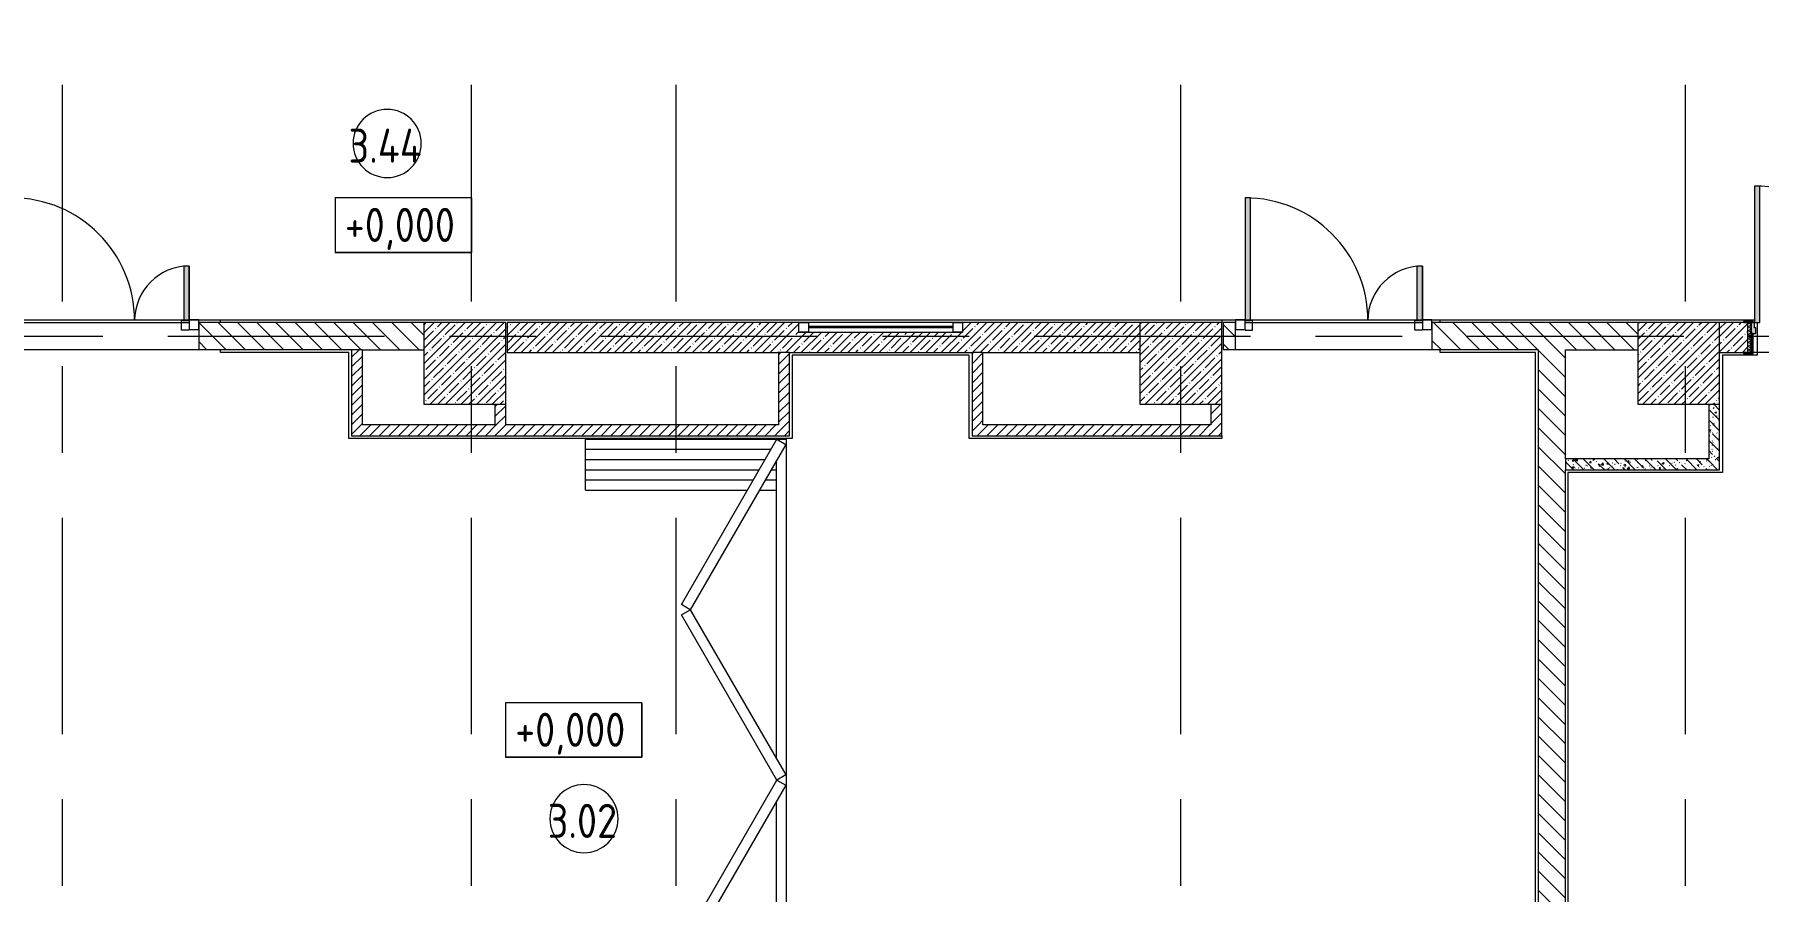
# Model space of a CAD drawing. Header units: millimetres. Extents: x 2623 to 211276, y -8553 to 29000.
# Drawn here: x 37124 to 49763, y 3727 to 10012 of the extents above; entities that cross this region are included whole.
import ezdxf

# ---------------------------------------------------------------- set-up
doc = ezdxf.new("R2010")
doc.units = ezdxf.units.MM
doc.linetypes.add('Осевая', pattern=[3175, 635, -476.25, 1587.5, -476.25])
for name, color, linetype, lineweight in [('A-AREA-IDEN', 7, 'Continuous', 9), ('A-GLAZ', 7, 'Continuous', 9), ('A-GLAZ-CWMG', 7, 'Continuous', 9), ('A-WALL-1', 7, 'Continuous', 13), ('G-ANNO-DIMS', 7, 'Continuous', 9), ('I-WALL', 7, 'Continuous', 9), ('S-COLS', 7, 'Continuous', 9), ('Оси-2', 7, 'Осевая', 9)]:
    doc.layers.add(name, color=color, linetype=linetype, lineweight=lineweight)
for name, color, linetype, lineweight, true_color in [('A-DETL-GENF-5', 7, 'Continuous', 9, 0xaaaaaa), ('A-DOOR-1', 7, 'Continuous', 9, 0xaaaaaa), ('A-DOOR-2', 7, 'Continuous', 9, 0xe2e2e2), ('A-DOOR-FRAM-1', 7, 'Continuous', 9, 0xe2e2e2), ('A-DOOR-FRAM-2', 7, 'Continuous', 9, 0xaaaaaa), ('A-FLOR-1', 7, 'Continuous', 9, 0xaaaaaa), ('I-WALL-1', 7, 'Continuous', 9, 0x787878)]:
    doc.layers.add(name, color=color, linetype=linetype, lineweight=lineweight, true_color=true_color)
doc.styles.add('GOST Common_5', font='GOST_Common.ttf', dxfattribs={"width": 0.9, "height": 250})
pattern_1 = [(135, (23318.38, 0), (-70.71068, -70.71068), [])]
pattern_2 = [(135, (23318.38, 0), (-75.43415, -75.43415), [106.68, -17.78, 3.556, -17.78]), (135, (23318.38, 75.39), (-75.43415, -75.43415), []), (50, (23318.38, 0), (127.5292, -11.15758), [13.335, -146.685]), (355, (23318.38, 0), (-24.66966, 133.74), [10.668, -117.348]), (100.451, (23329.01, -0.93), (102.85973, 122.5818), [11.333, -124.663]), (46.184, (23318.38, 35.56), (189.7552, -29.4304), [20.002, -220.027]), (96.636, (23334.2, 33.1), (166.1822, 173.1996), [17, -186.995]), (351.184, (23318.38, 35.56), (166.184, 173.1976), [16.002, -176.022]), (21, (23336.16, 26.67), (106.13027, -71.58603), [13.335, -146.685]), (326, (23336.16, 26.67), (43.2619, 128.93175), [10.668, -117.348]), (71.451, (23345.01, 20.7), (149.392, 57.34505), [11.333, -124.663]), (37.5, (23318.383, 0), (2.16223, 59.18836), [3.353, -112.573, 3.353, -115.773, -117.792]), (37.5, (23318.383, 0), (2.16223, 59.18836), [-235.052, 3.353, -114.44]), (7.5, (23318.383, 0), (46.77386, 70.12615), [3.353, -64.567, 3.353, -109.906, -44.894]), (7.5, (23318.383, 0), (46.77386, 70.12615), [-181.178, 3.353, -41.542]), (327.5, (23278.734, 0), (94.91367, -4.01009), [3.353, -41.097, 3.353, -135.331, -184.023]), (327.5, (23278.734, 0), (94.91367, -4.01009), [-183.134, 3.353, -180.67]), (317.5, (23260.954, 0), (103.69057, 17.79882), [3.353, -54.432, 3.353, -88.748, -130.683]), (317.5, (23260.954, 0), (103.69057, 17.79882), [-149.885, 3.353, -127.33])]
pattern_3 = [(45, (23318.383, 0), (-35.35534, 35.35534), [])]
pattern_4 = [(45, (23318.38, 0), (-57.02463, 57.02463), []), (45, (23375.41, 0), (-57.02463, 57.02463), [100.806, -20.161, 3.353, -16.808])]

# ---------------------------------------------------------------- blocks, each defined once
blk = doc.blocks.new('BSC_Колонна _Прямоугольная - 600х600-V4-План монтажа стен и перегородок 3 этажа в осях 1-12')
at = {"layer": 'S-COLS'}
h = blk.add_hatch(dxfattribs=at)
h.set_pattern_fill('FP_8', color=256, style=0, pattern_type=2)
h.set_pattern_definition([(45, (-25860, -7600), (-57.02463, 57.02463), []), (45, (-25802.975, -7600), (-57.02463, 57.02463), [100.806, -20.161, 3.353, -16.808])])
h.paths.add_polyline_path([(-300, -300), (300, -300), (300, 300), (-300, 300)])
for p, q in [((300, 300), (-300, 300)), ((-300, 300), (-300, -300)), ((300, -300), (300, 300)), ((-300, -300), (300, -300))]:
    blk.add_line(p, q, dxfattribs=at)
blk = doc.blocks.new('DOR__перегородка__Прямоугольная - ТП-3_ Вн_ДПГ_6820х3300h-19315679-План монтажа стен и перегородок 3 этажа в осях 1-12')
at = {"layer": 'A-DOOR-1'}
for p, q in [((6445, 1474), (6820, 1474)), ((6445, 1474), (6445, 288)), ((6520, 1474), (6520, 244)), ((6595, 1474), (6595, 201)), ((6670, 1474), (6670, 158)), ((6745, 1474), (6745, 114)), ((6820, 1474), (6820, 0)), ((6445, 201), (6445, 75)), ((6520, 158), (6520, 75)), ((0, 75), (0, 0)), ((0, 75), (1664, 75)), ((0, 0), (6820, 0)), ((1814, 75), (1827, 75)), ((1977, 75), (4164, 75)), ((4314, 75), (4325, 75)), ((4475, 75), (6663, 75)), ((6595, 114), (6595, 75)), ((6813, 75), (6820, 75))]:
    blk.add_line(p, q, dxfattribs=at)
at = {"layer": 'A-DOOR-FRAM-2'}
for p, q in [((570, 707), (608, 772)), ((608, 772), (1820, 72)), ((1821, 72), (3033, 772)), ((3033, 772), (3071, 707)), ((3070, 707), (3107, 772)), ((3107, 772), (4320, 72)), ((4319, 72), (5532, 772)), ((5532, 772), (5569, 707)), ((5569, 707), (5607, 772)), ((5607, 772), (6819, 72)), ((1783, 7), (570, 707)), ((3071, 707), (1858, 7)), ((4282, 7), (3070, 707)), ((5569, 707), (4357, 7)), ((6781, 7), (5569, 707)), ((1820, 72), (1783, 7)), ((1858, 7), (1821, 72)), ((4320, 72), (4282, 7)), ((4357, 7), (4319, 72)), ((6819, 72), (6781, 7))]:
    blk.add_line(p, q, dxfattribs=at)
blk = doc.blocks.new('BSC_Колонна _Прямоугольная - 600х600-V18-План монтажа стен и перегородок 3 этажа в осях 1-12')
at = {"layer": 'S-COLS'}
h = blk.add_hatch(dxfattribs=at)
h.set_pattern_fill('FP_28', color=256, style=0, pattern_type=2)
h.set_pattern_definition([(45, (-22210, -7600), (-57.02463, 57.02463), []), (45, (-22152.975, -7600), (-57.02463, 57.02463), [100.806, -20.161, 3.353, -16.808])])
h.paths.add_polyline_path([(-300, -300), (300, -300), (300, 300), (-300, 300)])
for p, q in [((300, 300), (-300, 300)), ((-300, 300), (-300, -300)), ((300, -300), (300, 300)), ((-300, -300), (300, -300))]:
    blk.add_line(p, q, dxfattribs=at)
blk = doc.blocks.new('BSC_Колонна _Прямоугольная - 600х600-V21-План монтажа стен и перегородок 3 этажа в осях 1-12')
at = {"layer": 'S-COLS'}
h = blk.add_hatch(dxfattribs=at)
h.set_pattern_fill('FP_34', color=256, style=0, pattern_type=2)
h.set_pattern_definition([(45, (-16960, -7600), (-57.02463, 57.02463), []), (45, (-16902.975, -7600), (-57.02463, 57.02463), [100.806, -20.161, 3.353, -16.808])])
h.paths.add_polyline_path([(-300, -300), (300, -300), (300, 300), (-300, 300)])
for p, q in [((300, 300), (-300, 300)), ((-300, 300), (-300, -300)), ((300, -300), (300, 300)), ((-300, -300), (300, -300))]:
    blk.add_line(p, q, dxfattribs=at)
blk = doc.blocks.new('120_Окно_СКБ_1Ст - 120_Окно_СКБ_1Ст 400х1200 EI30-24228621-План монтажа стен и перегородок 3 этажа в осях 1-12')
at = {"layer": 'A-GLAZ'}
for p, q in [((-600, 40), (-600, 110)), ((-600, 110), (-530, 110)), ((600, 110), (-600, 110)), ((-530, 40), (-600, 40)), ((-600, 40), (600, 40)), ((-530, 110), (-530, 40)), ((530, 80), (-530, 80)), ((530, 70), (-530, 70)), ((530, 40), (530, 110)), ((530, 110), (600, 110)), ((600, 40), (530, 40)), ((600, 110), (600, 40))]:
    blk.add_line(p, q, dxfattribs=at)
blk = doc.blocks.new('110_Дверь_СКБ_1Ст_Внутренняя1 - Д-4_п__1100x2100h_административные помещения-32218723-План монтажа стен и перегородок 3 этажа в осях 1-12')
at = {"layer": 'A-DOOR-1'}
h = blk.add_hatch(dxfattribs=at)
h.set_pattern_fill('FP_37', color=256, style=0, pattern_type=2)
h.set_pattern_definition([(135, (1751.41, 174.685), (-14.14214, -14.14214), []), (225, (1751.41, 174.685), (14.14214, -14.14214), [])])
h.paths.add_polyline_path([(562.5, -110), (562.5, 110), (537.5, 110), (537.5, -110)])
at = {"layer": 'A-DOOR-2'}
h = blk.add_hatch(color=256, dxfattribs=at)
h.paths.add_polyline_path([(537.5, 30), (537.5, 110), (512.5, 110), (512.5, 70), (502.5, 70), (502.5, 30)])
h.paths.add_polyline_path([(-477.5, 30), (-477.5, 70), (-487.5, 70), (-487.5, 110), (-512.5, 110), (-512.5, 30)])
at = {"layer": 'A-DOOR-FRAM-1'}
for points in [[(-447.5, 110), (-447.5, 1110), (-487.5, 1110), (-487.5, 110)], [(-497.5, 110), (-497.5, 118), (-567.5, 118), (-567.5, 110)], [(-497.5, 109), (-497.5, 110), (-512.5, 109)], [(-497.5, -110), (-497.5, 30), (-512.5, 30), (-512.5, -110)], [(592.5, 110), (592.5, 118), (522.5, 118), (522.5, 110)], [(537.5, 109), (537.5, 110), (522.5, 109)], [(537.5, -110), (537.5, 30), (522.5, 30), (522.5, -110)], [(-497.5, -118), (-497.5, -110), (-567.5, -110), (-567.5, -118)], [(592.5, -118), (592.5, -110), (522.5, -110), (522.5, -118)]]:
    blk.add_hatch(color=256, dxfattribs=at).paths.add_polyline_path(points)
at = {"layer": 'A-DOOR-FRAM-2'}
h = blk.add_hatch(dxfattribs=at)
h.set_pattern_fill('FP_38', color=256, style=0, pattern_type=2)
h.set_pattern_definition([(45, (-371.384, 174.685), (-14.1421, 14.1421), []), (135, (-371.384, 174.685), (-14.1421, -14.1421), [])])
h.paths.add_polyline_path([(-512.5, -110), (-512.5, 110), (-537.5, 110), (-537.5, -110)])
at = {"layer": 'A-DOOR-1'}
for p, q in [((-487.5, 1110), (-487.5, 110)), ((-447.5, 1110), (-487.5, 1110)), ((-447.5, 110), (-447.5, 1110)), ((-487.5, 110), (-447.5, 110))]:
    blk.add_line(p, q, dxfattribs=at)
blk.add_arc((-487.5, 110), 1000, 360, 90, dxfattribs=at)
at = {"layer": 'A-DOOR-FRAM-2'}
for p, q in [((-497.5, 118), (-567.5, 118)), ((-567.5, 118), (-567.5, 110)), ((-567.5, 110), (-497.5, 110)), ((-512.5, 110), (-537.5, 110)), ((-537.5, 110), (-537.5, -110)), ((-487.5, 110), (-512.5, 110)), ((-512.5, 110), (-512.5, 30)), ((-512.5, -110), (-512.5, 110)), ((-497.5, 110), (-512.5, 110)), ((-512.5, 110), (-512.5, 109)), ((-512.5, 109), (-497.5, 109)), ((-512.5, 30), (-477.5, 30)), ((-497.5, 30), (-512.5, 30)), ((-512.5, 30), (-512.5, -110)), ((-497.5, 110), (-497.5, 118)), ((-497.5, 109), (-497.5, 110)), ((-497.5, -110), (-497.5, 30)), ((-487.5, 70), (-487.5, 110)), ((-477.5, 70), (-487.5, 70)), ((-477.5, 30), (-477.5, 70)), ((512.5, 70), (502.5, 70)), ((502.5, 70), (502.5, 30)), ((502.5, 30), (537.5, 30)), ((512.5, 110), (512.5, 70)), ((537.5, 110), (512.5, 110)), ((592.5, 118), (522.5, 118)), ((522.5, 118), (522.5, 110)), ((537.5, 110), (522.5, 110)), ((522.5, 110), (522.5, 109)), ((522.5, 110), (592.5, 110)), ((522.5, 109), (537.5, 109)), ((537.5, 30), (522.5, 30)), ((522.5, 30), (522.5, -110)), ((537.5, 30), (537.5, 110)), ((562.5, 110), (537.5, 110)), ((537.5, 110), (537.5, -110)), ((537.5, 109), (537.5, 110)), ((537.5, -110), (537.5, 30)), ((562.5, -110), (562.5, 110)), ((592.5, 110), (592.5, 118)), ((-497.5, -110), (-567.5, -110)), ((-567.5, -110), (-567.5, -118)), ((-567.5, -118), (-497.5, -118)), ((-537.5, -110), (-512.5, -110)), ((-512.5, -110), (-497.5, -110)), ((-497.5, -118), (-497.5, -110)), ((522.5, -110), (537.5, -110)), ((592.5, -110), (522.5, -110)), ((522.5, -110), (522.5, -118)), ((522.5, -118), (592.5, -118)), ((537.5, -110), (562.5, -110)), ((592.5, -118), (592.5, -110))]:
    blk.add_line(p, q, dxfattribs=at)
blk = doc.blocks.new('Прямоугольный импост - 50 x 70 мм-31927764-План монтажа стен и перегородок 3 этажа в осях 1-12')
at = {"layer": 'A-GLAZ-CWMG'}
for p, q in [((-70, 35), (0, 35)), ((-70, -35), (-70, 35)), ((0, 35), (0, -35)), ((0, -35), (-70, -35))]:
    blk.add_line(p, q, dxfattribs=at)
blk = doc.blocks.new('Дверь_Витражная_остекление_ - ДВН_ДАО_Главный вход_1200 в свету Д-22 _п_-31928779-План монтажа стен и перегородок 3 этажа в осях 1-12')
at = {"layer": 'A-DOOR-2'}
for points in [[(-610, 30), (-610, 930), (-650, 930), (-650, 30)], [(610, 30), (650, 30), (650, 430), (610, 430), (610, 35)]]:
    blk.add_hatch(color=256, dxfattribs=at).paths.add_polyline_path(points)
at = {"layer": 'A-DETL-GENF-5'}
for p, q in [((-610, 930), (-650, 930)), ((-650, 930), (-650, 35)), ((-610, 30), (-610, 930)), ((650, 430), (610, 430)), ((610, 430), (610, 30)), ((650, 35), (650, 430)), ((-650, 30), (-610, 30)), ((-595, 30), (-650, 30)), ((-595, -40), (-595, 30)), ((595, -40), (595, 30)), ((595, 30), (650, 30)), ((610, 30), (650, 30)), ((-650, -35), (-650, -40)), ((-650, -40), (-595, -40)), ((650, -40), (595, -40)), ((650, -35), (650, -40))]:
    blk.add_line(p, q, dxfattribs=at)
at = {"layer": 'A-DOOR-1'}
for p, q in [((-650, 930), (-650, 35)), ((650, 430), (650, 35))]:
    blk.add_line(p, q, dxfattribs=at)
for centre, radius, start, end in [((-650, 30), 900, 360, 90), ((650, 30), 400, 90, 180)]:
    blk.add_arc(centre, radius, start, end, dxfattribs=at)
blk = doc.blocks.new('Прямоугольный импост - 50 x 70 мм-31701779-План монтажа стен и перегородок 3 этажа в осях 1-12')
at = {"layer": 'A-GLAZ-CWMG'}
for p, q in [((0, 35), (-70, 35)), ((-70, 35), (-70, -35)), ((0, -35), (0, 35)), ((-70, -35), (0, -35))]:
    blk.add_line(p, q, dxfattribs=at)
blk = doc.blocks.new('Марка_Помещения - Номер-25198446-План монтажа стен и перегородок 3 этажа в осях 1-12')
at = {"layer": 'A-AREA-IDEN'}
for start, end in [(360, 180), (180, 360)]:
    blk.add_arc((0, 0), 2.5, start, end, dxfattribs=at)
blk = doc.blocks.new('Высотные отметки - 10х4_h_-17668695-План монтажа стен и перегородок 3 этажа в осях 1-12')
at = {"layer": 'G-ANNO-DIMS'}
for p, q in [((-5, 4), (-5, 0)), ((5, 4), (-5, 4)), ((5, 4), (-5, 4)), ((-5, 4), (-5, 0)), ((5, 4), (5, 0)), ((5, 0), (5, 4)), ((5, 0), (-5, 0)), ((-5, 0), (5, 0))]:
    blk.add_line(p, q, dxfattribs=at)

msp = doc.modelspace()

# ---------------------------------------------------------------- hatches: boundary and pattern name
at = {"layer": 'I-WALL'}
h = msp.add_hatch(dxfattribs=at)
h.set_pattern_fill('FP_11', color=256, style=0, pattern_type=2)
h.set_pattern_definition(pattern_1)
h.paths.add_polyline_path([(39978.4, 7700), (39978.4, 7900), (38327.7, 7900), (38327.7, 7700), (39528.4, 7700)])
h.paths.add_polyline_path([(36887.7, 7700), (36887.7, 7900), (36078.4, 7900), (36078.4, 7700), (36244.5, 7700)])
h.paths.add_polyline_path([(35478.4, 7700), (35478.4, 7900), (34778.4, 7900), (34778.4, 7830), (33978.4, 7830), (33978.4, 7900), (31578.4, 7900), (31578.4, 7700), (34960.4, 7700)])
h.paths.add_polyline_path([(30978.4, 7700), (30978.4, 7900), (29848.4, 7900), (29848.4, 7700), (30429.4, 7700)])
h.paths.add_polyline_path([(27048.4, 7700), (27348.4, 7700), (27348.4, 7900), (27048.4, 7900)])
h = msp.add_hatch(dxfattribs=at)
h.set_pattern_fill('FP_13', color=256, style=0, pattern_type=2)
h.set_pattern_definition(pattern_4)
h.paths.add_polyline_path([(45228.4, 7680), (45228.4, 7900), (43927.9, 7900), (43927.9, 7830), (42727.9, 7830), (42727.9, 7900), (40588.4, 7900), (40588.4, 7680), (44077.4, 7680)])
h = msp.add_hatch(dxfattribs=at)
h.set_pattern_fill('FP_11', color=256, style=0, pattern_type=2)
h.set_pattern_definition(pattern_1)
h.paths.add_polyline_path([(48349.1, 7700), (48878.4, 7700), (48878.4, 7900), (47369.4, 7900), (47369.4, 7700), (48149.1, 7700)])
h.paths.add_polyline_path([(45929.4, 7700), (45929.4, 7900), (45838.4, 7900), (45838.4, 7700)])
h = msp.add_hatch(dxfattribs=at)
h.set_pattern_fill('FP_13', color=256, style=0, pattern_type=2)
h.set_pattern_definition(pattern_4)
h.paths.add_polyline_path([(52528.1, 7680), (52528.1, 7900), (50783.4, 7900), (50783.4, 7680), (51653.5, 7680)])
h.paths.add_polyline_path([(49653.4, 7680), (49683.4, 7680), (49683.4, 7900), (49478.4, 7900), (49478.4, 7680)])
h = msp.add_hatch(dxfattribs=at)
h.set_pattern_fill('FP_25', color=256, style=0, pattern_type=2)
h.set_pattern_definition(pattern_3)
h.paths.add_polyline_path([(39528.4, 7150), (39528.4, 7700), (39448.4, 7700), (39448.4, 7150)])
h = msp.add_hatch(dxfattribs=at)
h.set_pattern_fill('FP_25', color=256, style=0, pattern_type=2)
h.set_pattern_definition(pattern_3)
h.paths.add_polyline_path([(42658.4, 7070), (42658.4, 7680), (42578.4, 7680), (42578.4, 7070)])
h = msp.add_hatch(dxfattribs=at)
h.set_pattern_fill('FP_25', color=256, style=0, pattern_type=2)
h.set_pattern_definition(pattern_3)
h.paths.add_polyline_path([(44077.4, 7150), (44077.4, 7680), (43997.4, 7680), (43997.4, 7150)])
h = msp.add_hatch(dxfattribs=at)
h.set_pattern_fill('FP_11', color=256, style=0, pattern_type=2)
h.set_pattern_definition(pattern_1)
h.paths.add_polyline_path([(48349.1, 100), (48349.1, 7700), (48149.1, 7700), (48149.1, 100)])
h = msp.add_hatch(dxfattribs=at)
h.set_pattern_fill('FP_25', color=256, style=0, pattern_type=2)
h.set_pattern_definition(pattern_3)
h.paths.add_polyline_path([(40578.4, 7150), (40578.4, 7300), (40498.4, 7300), (40498.4, 7150)])
h = msp.add_hatch(dxfattribs=at)
h.set_pattern_fill('FP_25', color=256, style=0, pattern_type=2)
h.set_pattern_definition(pattern_3)
h.paths.add_polyline_path([(45828.4, 7070), (45828.4, 7300), (45748.4, 7300), (45748.4, 7070)])
h = msp.add_hatch(dxfattribs=at)
h.set_pattern_fill('FP_25', color=256, style=0, pattern_type=2)
h.set_pattern_definition(pattern_3)
h.paths.add_polyline_path([(42578.4, 7070), (42578.4, 7150), (39448.4, 7150), (39448.4, 7070), (41380.8, 7070)])
h = msp.add_hatch(dxfattribs=at)
h.set_pattern_fill('FP_25', color=256, style=0, pattern_type=2)
h.set_pattern_definition(pattern_3)
h.paths.add_polyline_path([(45748.4, 7070), (45748.4, 7150), (43997.4, 7150), (43997.4, 7070)])
at = {"layer": 'I-WALL-1'}
h = msp.add_hatch(dxfattribs=at)
h.set_pattern_fill('FP_20', color=256, style=0, pattern_type=2)
h.set_pattern_definition(pattern_2)
h.paths.add_polyline_path([(49478.4, 6820), (49478.4, 7300), (49398.4, 7300), (49398.4, 6820)])
h = msp.add_hatch(dxfattribs=at)
h.set_pattern_fill('FP_20', color=256, style=0, pattern_type=2)
h.set_pattern_definition(pattern_2)
h.paths.add_polyline_path([(49398.4, 6820), (49398.4, 6900), (48349.1, 6900), (48349.1, 6820), (49085.3, 6820)])

# ---------------------------------------------------------------- linework, layer by layer
at = {"layer": 'A-FLOR-1'}
for p, q in [((29848.4, 7920), (49733.4, 7920)), ((38487.7, 7900), (38487.7, 7920)), ((45828.4, 7920), (45828.4, 7900)), ((47428.4, 7900), (47428.4, 7920)), ((49753.4, 7900), (49753.4, 7660)), ((38487.7, 7680), (38487.7, 7700)), ((39428.4, 7680), (38487.7, 7680)), ((39428.4, 7050), (39428.4, 7680)), ((43977.4, 7660), (42678.4, 7660)), ((42678.4, 7660), (42678.4, 7050)), ((43977.4, 7050), (43977.4, 7660)), ((47428.4, 7680), (47428.4, 7700)), ((48129.1, 7680), (47428.4, 7680)), ((48129.1, 140), (48129.1, 7680)), ((49753.4, 7660), (49499.4, 7660)), ((49499.4, 7660), (49499.4, 6800)), ((42678.4, 7050), (39428.4, 7050)), ((45828.4, 7050), (43977.4, 7050)), ((45828.4, 7070), (45828.4, 7050)), ((49499.4, 6800), (48364.4, 6800)), ((48364.4, 6800), (48364.4, 140))]:
    msp.add_line(p, q, dxfattribs=at)
at = {"layer": 'A-WALL-1'}
for p, q in [((39528.4, 7700), (39448.4, 7700)), ((42658.4, 7680), (42578.4, 7680)), ((44077.4, 7680), (43997.4, 7680)), ((48349.1, 6900), (48349.1, 6820))]:
    msp.add_line(p, q, dxfattribs=at)
at = {"layer": 'G-ANNO-DIMS'}
msp.add_line((41129.8, 4711.6), (41076.8, 4711.6), dxfattribs=at)
at = {"layer": 'I-WALL'}
for p, q in [((36957.7, 7900), (38257.7, 7900)), ((39978.4, 7900), (38327.7, 7900)), ((38327.7, 7900), (38327.7, 7700)), ((42727.9, 7900), (40588.4, 7900)), ((40588.4, 7900), (40588.4, 7680)), ((45228.4, 7900), (43927.9, 7900)), ((45929.4, 7900), (45838.4, 7900)), ((45838.4, 7900), (45838.4, 7700)), ((45929.4, 7700), (45929.4, 7900)), ((45999.4, 7900), (47299.4, 7900)), ((48878.4, 7900), (47369.4, 7900)), ((47369.4, 7900), (47369.4, 7700)), ((49653.4, 7900), (49478.4, 7900)), ((39448.4, 7700), (36078.4, 7700)), ((39448.4, 7700), (39448.4, 7070)), ((39528.4, 7700), (39978.4, 7700)), ((39528.4, 7150), (39528.4, 7700)), ((40588.4, 7680), (42578.4, 7680)), ((42578.4, 7680), (42578.4, 7150)), ((42658.4, 7070), (42658.4, 7680)), ((42658.4, 7680), (43997.4, 7680)), ((43997.4, 7680), (43997.4, 7070)), ((44077.4, 7150), (44077.4, 7680)), ((44077.4, 7680), (45228.4, 7680)), ((48149.1, 7700), (45838.4, 7700)), ((48149.1, 7700), (48149.1, 100)), ((48349.1, 6900), (48349.1, 7700)), ((48349.1, 7700), (48878.4, 7700)), ((49478.4, 7680), (49653.4, 7680)), ((50743.4, 7680), (49723.4, 7680)), ((40498.4, 7300), (40498.4, 7150)), ((40578.4, 7150), (40578.4, 7300)), ((45748.4, 7300), (45748.4, 7150)), ((45828.4, 7070), (45828.4, 7300)), ((49398.4, 7300), (49398.4, 6900)), ((49478.4, 6820), (49478.4, 7300)), ((40498.4, 7150), (39528.4, 7150)), ((42578.4, 7150), (40578.4, 7150)), ((45748.4, 7150), (44077.4, 7150)), ((39448.4, 7070), (42658.4, 7070)), ((43997.4, 7070), (45828.4, 7070)), ((49398.4, 6900), (48349.1, 6900)), ((48349.1, 100), (48349.1, 6820)), ((48349.1, 6820), (49478.4, 6820))]:
    msp.add_line(p, q, dxfattribs=at)
at = {"layer": 'Оси-2'}
for p, q in [((37328.4, 593.7), (37328.4, 24898.1)), ((40328.4, 593.7), (40328.4, 24898.1)), ((41828.4, 593.7), (41828.4, 24898.1)), ((45528.4, 593.7), (45528.4, 24898.1)), ((49228.4, 593.7), (49228.4, 24898.1)), ((21115.9, 7800), (59578.4, 7800))]:
    msp.add_line(p, q, dxfattribs=at)

# ---------------------------------------------------------------- block references
at = {"layer": 'A-AREA-IDEN', "xscale": 99.99999999999993, "yscale": 99.99999999999993, "zscale": 99.99999999999993}
for p in [(39709.9, 9213), (41152.6, 4261.6)]:
    msp.add_blockref('Марка_Помещения - Номер-25198446-План монтажа стен и перегородок 3 этажа в осях 1-12', p, dxfattribs=at)
at = {"layer": 'A-DOOR-1'}
for name, p in [('110_Дверь_СКБ_1Ст_Внутренняя1 - Д-4_п__1100x2100h_административные помещения-32218723-План монтажа стен и перегородок 3 этажа в осях 1-12', (50220.9, 7790)), ('Дверь_Витражная_остекление_ - ДВН_ДАО_Главный вход_1200 в свету Д-22 _п_-31928779-План монтажа стен и перегородок 3 этажа в осях 1-12', (37607.7, 7884)), ('Дверь_Витражная_остекление_ - ДВН_ДАО_Главный вход_1200 в свету Д-22 _п_-31928779-План монтажа стен и перегородок 3 этажа в осях 1-12', (46649.4, 7884))]:
    msp.add_blockref(name, p, dxfattribs=at)
at = {"layer": 'A-DOOR-1', "rotation": 89.99999999999955}
msp.add_blockref('DOR__перегородка__Прямоугольная - ТП-3_ Вн_ДПГ_6820х3300h-19315679-План монтажа стен и перегородок 3 этажа в осях 1-12', (42638.4, 225), dxfattribs=at)
at = {"layer": 'A-GLAZ'}
msp.add_blockref('120_Окно_СКБ_1Ст - 120_Окно_СКБ_1Ст 400х1200 EI30-24228621-План монтажа стен и перегородок 3 этажа в осях 1-12', (43327.9, 7790), dxfattribs=at)
at = {"layer": 'A-GLAZ-CWMG', "extrusion": (0, 0, -1), "rotation": 180}
for p in [(-38327.7, 7884), (-47369.4, 7884)]:
    msp.add_blockref('Прямоугольный импост - 50 x 70 мм-31927764-План монтажа стен и перегородок 3 этажа в осях 1-12', p, dxfattribs=at)
at = {"layer": 'A-GLAZ-CWMG', "rotation": 180}
msp.add_blockref('Прямоугольный импост - 50 x 70 мм-31701779-План монтажа стен и перегородок 3 этажа в осях 1-12', (45929.4, 7884), dxfattribs=at)
at = {"layer": 'G-ANNO-DIMS', "xscale": 99.99999999999993, "yscale": 99.99999999999993, "zscale": 99.99999999999993}
for p in [(39827.9, 8413.7), (41076.8, 4711.6)]:
    msp.add_blockref('Высотные отметки - 10х4_h_-17668695-План монтажа стен и перегородок 3 этажа в осях 1-12', p, dxfattribs=at)
at = {"layer": 'S-COLS'}
for name, p in [('BSC_Колонна _Прямоугольная - 600х600-V21-План монтажа стен и перегородок 3 этажа в осях 1-12', (40278.4, 7600)), ('BSC_Колонна _Прямоугольная - 600х600-V18-План монтажа стен и перегородок 3 этажа в осях 1-12', (45528.4, 7600)), ('BSC_Колонна _Прямоугольная - 600х600-V4-План монтажа стен и перегородок 3 этажа в осях 1-12', (49178.4, 7600))]:
    msp.add_blockref(name, p, dxfattribs=at)

# ---------------------------------------------------------------- texts
at = {"layer": 'A-AREA-IDEN', "char_height": 250, "attachment_point": 1, "style": 'GOST Common_5'}
for s, insert, width in [('3.44', (39426.2, 9321.5), 707.088), ('3.02', (40886.9, 4370.2), 663.797)]:
    msp.add_mtext(s, dxfattribs=dict(at, insert=insert, width=width))
at = {"layer": 'G-ANNO-DIMS', "char_height": 250, "width": 1028.823, "attachment_point": 1, "line_spacing_factor": 1.022761, "style": 'GOST Common_5'}
for insert in [(39399.2, 8740.4), (40648.1, 5038.3)]:
    msp.add_mtext('+0,000', dxfattribs=dict(at, insert=insert))

doc.saveas('drawing.dxf')
